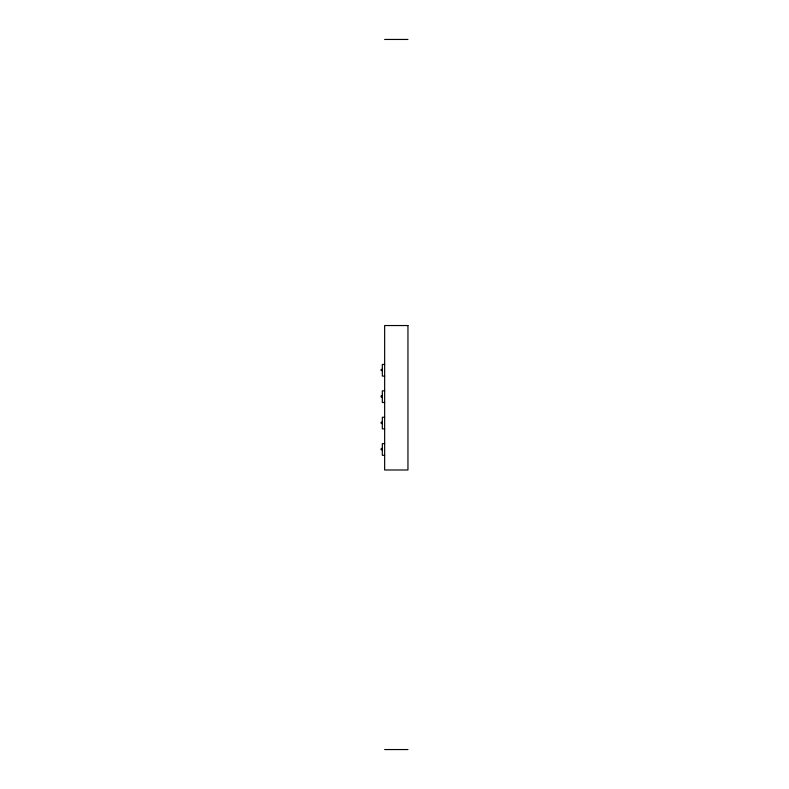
<?xml version="1.0" encoding="UTF-8"?>
<svg xmlns="http://www.w3.org/2000/svg" width="789" height="789" viewBox="0 0 789 789"><rect width="100%" height="100%" fill="white"/><g stroke="black" fill="none" stroke-linecap="round" stroke-linejoin="round"><path stroke-width="1.18" d="M382.32 396.759C382.152 395.141 382.517 397.508 381.048 396.759L381.048 395.979L382.32 395.979M382.32 370.357C382.152 368.739 382.517 371.106 381.048 370.357L381.048 369.577L382.32 369.577M382.32 449.562C382.152 447.945 382.517 450.312 381.048 449.572L381.048 448.783L382.32 448.783M382.32 423.16C382.152 421.543 382.517 423.91 381.048 423.16L381.048 422.381L382.32 422.381M382.221 370.357L382.211 369.577M382.211 395.979L382.201 396.374M382.221 422.381L382.201 422.776M382.211 448.793L382.201 449.178M384.647 39.45L407.952 39.45M384.647 364.439L382.32 364.439L382.32 376.087L384.647 376.087M384.647 390.841L382.32 390.841L382.32 402.489L384.647 402.489M384.647 417.243L382.32 417.243L382.32 428.891L384.647 428.891M384.647 443.645L382.32 443.645L382.32 455.292L384.647 455.292M384.647 749.55L407.952 749.55M382.32 397.538A5.878 5.878 0 0 1 382.32 395.2M382.32 423.94A5.878 5.878 0 0 1 382.32 421.612M382.32 450.341A5.878 5.878 0 0 1 382.32 448.014M382.32 371.136A5.878 5.878 0 0 1 382.32 368.798M407.952 325.541L384.647 325.541L384.647 469.988L407.952 469.988L407.952 325.541"/></g></svg>
